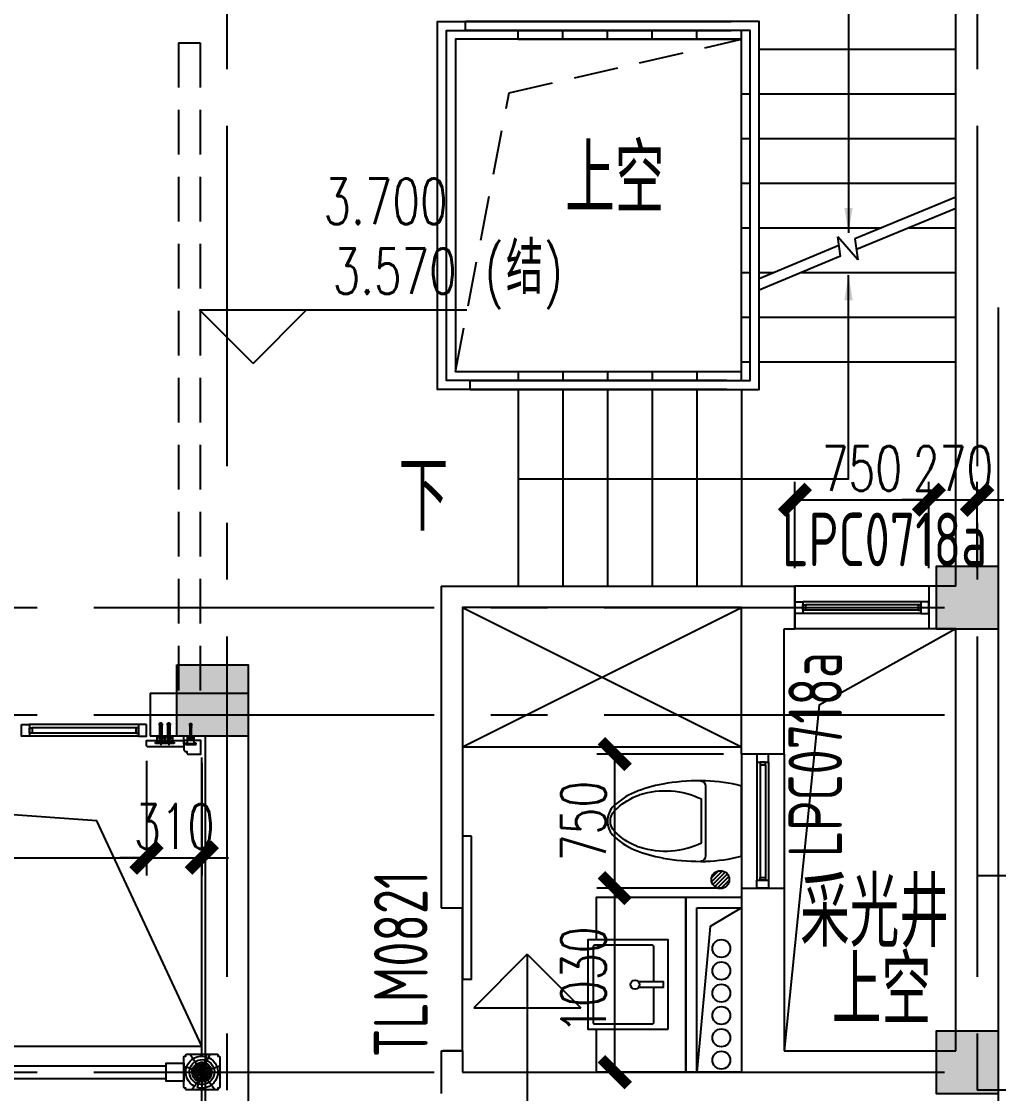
# Model space of a CAD drawing. Extents: x 296441 to 853063, y 459050 to 1117990.
# Drawn here: x 614748 to 620218, y 651349 to 657349 of the extents above; entities that cross this region are included whole.
import ezdxf
from ezdxf.enums import TextEntityAlignment as Align

# ---------------------------------------------------------------- set-up
doc = ezdxf.new("R2010")
doc.units = 0
doc.header["$LTSCALE"] = 1000
for name, pattern in [('14-GRID$0$CENTER2', [28.575, 19.05, -3.175, 3.175, -3.175]), ('CENTER', [50.8, 31.75, -6.35, 6.35, -6.35]), ('DASH', [0.35, 0.25, -0.1]), ('DOTE', [2.42, 2, -0.2, 0.02, -0.2]), ('DZ-3-PLAN-FL01$0$DASHED2', [0.375, 0.25, -0.125]), ('E1-FL02$0$HIDDEN', [0.375, 0.25, -0.125])]:
    doc.linetypes.add(name, pattern=pattern)
for name, color, linetype in [('0-COL-H1', 170, 'Continuous'), ('14-GRID$0$G-GRID', 9, '14-GRID$0$CENTER2'), ('5PJ(配件)', 13, 'Continuous'), ('8XX(虚线)', 8, 'DASH'), ('A-FL01$0$G-FL01$0$A-OVLK', 140, 'Continuous'), ('A-FL01$0$G-FL01$0$A-SECT-WIND', 155, 'Continuous'), ('A-FL01$0$G-FL01$0$A-SECT-WOOD', 17, 'Continuous'), ('A-FL01$0$水条件', 2, 'Continuous'), ('A-SECT-FNSH', 6, 'Continuous'), ('D-TEXT-FL01-mi$0$A-WIND-IDEN', 33, 'Continuous'), ('DIM_ELEV', 3, 'Continuous'), ('DZ-3-PLAN-FL01$0$A-WALL', 1, 'Continuous'), ('DZ-TEXT-FL01$0$A-ROOM-IDEN', 4, 'Continuous'), ('E1-FL02$0$A-HOLE', 211, 'Continuous'), ('E1-FL02$0$A-STRS', 4, 'Continuous'), ('E4-FL02$0$A-WALL-FNSH', 6, 'Continuous'), ('G-BS01-6$0$G-FL01$0$A-DOOR', 4, 'Continuous'), ('G-FL01$0$A-DOOR', 4, 'Continuous'), ('G-FL01$0$A-FIXT', 162, 'Continuous'), ('G-FL01$0$A-HOLE', 211, 'Continuous'), ('G-FL02$0$A-ANNO-ARRW', 2, 'Continuous'), ('G-FL02$0$A-ANNO-SYMB', 6, 'Continuous'), ('G-FL02$0$A-HRAL', 5, 'Continuous'), ('G-FL02$0$A-STRS', 4, 'Continuous'), ('G1-FL02$0$A-DOOR', 4, 'Continuous'), ('G1-FL02$0$A-FLOR', 23, 'Continuous'), ('G1-FL02$0$A-HOLE', 211, 'Continuous'), ('G1-FL02$0$A-HRAL', 5, 'Continuous'), ('G1-FL02$0$A-OVLK', 140, 'Continuous'), ('G1-FL02$0$A-SECT-PATT', 251, 'Continuous'), ('G1-FL02$0$A-SECT-WIND', 155, 'Continuous'), ('G1-FL02$0$A-SECT-WOOD', 17, 'Continuous'), ('H1-FL02$0$A-SECT-WOOD', 17, 'Continuous'), ('PUB_TEXT', 7, 'Continuous'), ('WALL', 242, 'Continuous'), ('ZT0_默认图层-----PM、LM、DY、JD', 7, 'Continuous'), ('ZT1_Dim---标注---PM、LM、DY、JD', 252, 'Continuous'), ('ZT3_辅材--五金件-------------JD', 13, 'Continuous')]:
    doc.layers.add(name, color=color, linetype=linetype)
doc.layers.add('G1-FL02$0$A-ANNO-NPLT', color=215, linetype='Continuous', plot=False)
doc.styles.add('_TCH_DIM', font='SIMPLEX', dxfattribs={"bigfont": 'GBCBIG'})
doc.styles.get("Standard").update_dxf_attribs({"font": 'gbenor.shx', "bigfont": 'gbcbig.shx'})
doc.styles.add('ZT-DIMSTYLE', font='ROMANS.shx', dxfattribs={"width": 0.7, "bigfont": 'CHINESE.shx'})
doc.styles.add('ZT_文字标注', font='ROMANS.shx', dxfattribs={"width": 0.7, "bigfont": '@1chinese.shx'})
doc.dimstyles.new('ZT-DIM100', dxfattribs={"dimscale": 100, "dimtxt": 2.5, "dimasz": 1.5, "dimexe": 1, "dimexo": 1, "dimgap": 0.5, "dimtad": 1, "dimdec": 0, "dimdsep": 46, "dimtxsty": 'ZT-DIMSTYLE', "dimblk": 'ARCHTICK', "dimcen": 2.5, "dimclrd": 175, "dimclre": 175, "dimclrt": 7, "dimazin": 2, "dimtfac": 1, "dimtix": 1, "dimtmove": 2, "dimatfit": 3, "dimfxl": 0, "dimarcsym": 0})

# ---------------------------------------------------------------- blocks, each defined once
blk = doc.blocks.new('G1-FL02$0$220zhu-P1')
at = {"layer": 'G1-FL02$0$A-ANNO-NPLT'}
for p, q in [((10, 0), (-10, 0)), ((0, 10), (0, -10))]:
    blk.add_line(p, q, dxfattribs=at)
blk.add_circle((0, 0), 10, dxfattribs=at)
at = {"layer": 'G1-FL02$0$A-SECT-PATT'}
for p, q in [((-5.9, 13.8), (-46.7, 100)), ((-9.8, 23), (-28.1, 100)), ((7.8, 12.8), (66.9, 100)), ((-42.8, 13.8), (-100, 35.3)), ((10, 0), (-10, 0)), ((0, 10), (0, -10)), ((24.1, 6.7), (100, 30.6)), ((0, 0), (-75.3, -100)), ((0, 0), (0.3, -100)), ((13, -43.1), (26.1, -86.1)), ((13, -43.1), (57, -100))]:
    blk.add_line(p, q, dxfattribs=at)
for radius in [25, 15, 10]:
    blk.add_circle((0, 0), radius, dxfattribs=at)
for radius, start, end in [(90, 113.01861, 286.83972), (70, 113.01861, 286.83972), (90, 295.16658, 104.94974), (70, 292.81299, 105.83054), (55, 113.01861, 286.83972), (45, 113.01861, 108.03713), (35, 113.01861, 109.80888), (55, 289.8993, 106.91284)]:
    blk.add_arc((0, 0), radius, start, end, dxfattribs=at)
at = {"layer": 'G1-FL02$0$A-SECT-WOOD'}
blk.add_lwpolyline([(0, 100), (-85, 100, 0.414165), (-90, 95), (-90, 90), (-95, 90, 0.414214), (-100, 85), (-100, 0), (-100, -85, 0.414214), (-95, -90), (-90, -90), (-90, -95, 0.414165), (-85, -100), (0, -100), (85, -100, 0.414165), (90, -95), (90, -90), (95, -90, 0.414214), (100, -85), (100, 0), (100, 85, 0.414214), (95, 90), (90, 90), (90, 95, 0.414165), (85, 100)], format="xyb", close=True, dxfattribs=at)
blk = doc.blocks.new('cgc')
at = {"layer": 'A-FL01$0$G-FL01$0$A-OVLK', "extrusion": (2.78234e-21, 2.27195e-05, 1)}
for p, q in [((221442.7, 260767.6), (220692.7, 260767.6)), ((221442.7, 260527.6), (220692.7, 260527.6))]:
    blk.add_line(p, q, dxfattribs=at)
at = {"layer": 'A-FL01$0$G-FL01$0$A-SECT-WIND', "extrusion": (2.78234e-21, 2.27195e-05, 1)}
for p, q in [((221397.7, 260680.1), (220737.7, 260680.1)), ((221382.7, 260662.6), (220752.7, 260662.6)), ((221397.7, 260615.1), (220737.7, 260615.1)), ((221382.7, 260632.6), (220752.7, 260632.6))]:
    blk.add_line(p, q, dxfattribs=at)
at = {"layer": 'A-FL01$0$G-FL01$0$A-SECT-WOOD', "extrusion": (2.78234e-21, 2.27195e-05, 1), "elevation": 3.9}
for points in [[(220692.7, 260680.1), (220737.7, 260680.1), (220737.7, 260615.1), (220692.7, 260615.1)], [(220752.7, 260662.6), (220752.7, 260632.6), (220737.7, 260632.6), (220737.7, 260662.6)], [(221382.7, 260662.6), (221382.7, 260632.6), (221397.7, 260632.6), (221397.7, 260662.6)], [(221442.7, 260680.1), (221397.7, 260680.1), (221397.7, 260615.1), (221442.7, 260615.1)]]:
    blk.add_lwpolyline(points, close=True, dxfattribs=at)
blk = doc.blocks.new('G-FL01$0$马桶')
for p, q in [((-195.1, 0), (0, 0)), ((0, 22.4), (-123.6, 22.4)), ((123.6, 22.4), (0, 22.4)), ((0, 0), (195.1, 0))]:
    blk.add_line(p, q)
for points in [[(-206.6, 240.3, -0.056336), (-160.7, 397.4, -0.098945), (-76.9, 521.4, -0.179849), (0, 550, -0.179849), (76.9, 521.4, -0.098945), (160.7, 397.4, -0.056336), (206.6, 240.3)], [(-225.4, 0, -0.008053), (-225.6, 27.1, -0.043026), (-207.2, 240.3)], [(207.2, 240.3, -0.043026), (225.6, 27.1, -0.008053), (225.4, 0)], [(224.8, 0, -0.06015), (195.9, -200), (-195.9, -200, -0.06015), (-224.8, 0)]]:
    blk.add_lwpolyline(points, format="xyb")
for centre, radius, start, end in [((197.5, 249.7), 364.4, 134.6448, 157.24773), ((0.6, 449.1), 84.2, 90.40863, 134.6448), ((-0.6, 449.1), 84.2, 45.3552, 89.59137), ((-197.5, 249.7), 364.4, 22.75227, 45.3552), ((297.6, 225.4), 467.5, 162.40937, 205.73006), ((517.1, 115.7), 711, 157.24773, 159.32666), ((-297.6, 225.4), 467.5, 334.26994, 17.59063), ((-517.1, 115.7), 711, 20.67334, 22.75227), ((-195.1, 30), 30, 185.46919, 270), ((195.1, 30), 30, 270, 354.53081)]:
    blk.add_arc(centre, radius, start, end)
blk = doc.blocks.new('G-FL01$0$洗脸盆')
blk.add_lwpolyline([(0, -250), (0, 250), (-450, 250), (-450, -250)], close=True)
blk.add_lwpolyline([(-80, 15.3), (-80, 210, 0.414214), (-90, 220), (-410, 220, 0.414214), (-420, 210), (-420, -210, 0.414214), (-410, -220), (-90, -220, 0.414214), (-80, -210), (-80, -15.3)], format="xyb")
blk.add_lwpolyline([(-165.3, -15.3), (-25, -15.3), (-25, 15.3), (-165.3, 15.3)])
blk.add_circle((-185, 0), 25)
blk = doc.blocks.new('tp')
at = {"layer": 'G-FL01$0$A-FIXT'}
blk.add_lwpolyline([(-251838.8, -97866.9), (-251838.8, -97626.9), (-251338.8, -97626.9), (-251338.8, -98606.9), (-251838.8, -98606.9), (-251838.8, -98366.9)], dxfattribs=at)
at = {"layer": 'G-FL01$0$A-FIXT', "extrusion": (8.34702e-21, 4.5439e-05, 1)}
blk.add_blockref('G-FL01$0$洗脸盆', (-251438.8, -98116.9), dxfattribs=at)
blk = doc.blocks.new('sg2')
at = {"layer": 'A-FL01$0$水条件'}
for points in [[(-251217.3, -97626.9), (-250907.3, -97626.9), (-250907.3, -98606.9), (-251217.3, -98606.9)], [(-251157.3, -97686.9), (-250907.3, -97686.9), (-250907.3, -98606.9), (-251157.3, -98606.9)]]:
    blk.add_lwpolyline(points, close=True, dxfattribs=at)
blk.add_lwpolyline([(-250907.3, -97686.9), (-251080.9, -97792.1), (-251157.3, -98606.9)], dxfattribs=at)
for centre in [(-251018.9, -97915), (-251018.9, -98040), (-251018.9, -98165), (-251018.9, -98290), (-251018.9, -98415), (-251018.9, -98540)]:
    blk.add_circle(centre, 50, dxfattribs=at)
blk = doc.blocks.new('ly')
at = {"layer": 'G-FL01$0$A-FIXT'}
for p, q in [((-252467.3, -96786.9), (-250907.3, -96006.9)), ((-252467.3, -96006.9), (-250907.3, -96786.9))]:
    blk.add_line(p, q, dxfattribs=at)
blk.add_lwpolyline([(-252467.3, -96786.9), (-250907.3, -96786.9), (-250907.3, -96006.9), (-252467.3, -96006.9)], close=True, dxfattribs=at)
blk = doc.blocks.new('DL')
at = {"layer": 'G-BS01-6$0$G-FL01$0$A-DOOR'}
h = blk.add_hatch(dxfattribs=at)
h.set_pattern_fill('ANSI31', color=256, scale=10)
h.set_pattern_definition([(45, (0, 0), (-11.22532015, 11.22532015), [])])
h.paths.add_polyline_path([(263089.8, 6700.3, 1), (263189.8, 6700.3, 1)])
blk.add_circle((263139.8, 6700.3), 50, dxfattribs=at)
blk = doc.blocks.new('ZT_钢膨胀螺栓_M10X95')
at = {"layer": 'ZT3_辅材--五金件-------------JD', "color": 1, "linetype": 'DOTE', "ltscale": 5}
blk.add_line((-27, 0), (82, 0), dxfattribs=at)
at = {"layer": 'ZT3_辅材--五金件-------------JD'}
for p, q in [((-17.5, 5), (-19, 3.5)), ((-19, -3.5), (-19, 3.5)), ((-13, 4.2), (-18.2, 4.2)), ((-13, 5), (-17.5, 5)), ((-17.5, 5), (-17.5, -5)), ((-16, 5), (-16, -5)), ((-14.5, 5), (-14.5, -5)), ((-13, -6.9), (-13, 6.9)), ((-4.6, 9.2), (-12.5, 9.2)), ((-4.6, 4.6), (-12.5, 4.6)), ((-4.6, -9.2), (-4.6, 9.2)), ((-2, 0.7), (-4.6, -0.2)), ((-2, 0), (-4.6, -0.9)), ((0, 5), (55, 5)), ((55, 5), (55, -5)), ((57.1, 4.1), (55, 4.1)), ((57.1, 1), (55, 1)), ((57.1, 5), (72.4, 7)), ((57.1, -5), (57.1, 5)), ((72.4, 0.4), (60.5, 0.4)), ((72.4, 7), (72.4, 0.4)), ((72.4, 6.5), (74.9, 6.9)), ((76, 5.9), (76, -5.9)), ((-17.5, -5), (-19, -3.5)), ((-13, -4.2), (-18.2, -4.2)), ((-13, -5), (-17.5, -5)), ((-4.6, -4.6), (-12.5, -4.6)), ((-4.6, -9.2), (-12.5, -9.2)), ((55, -5), (0, -5)), ((57.1, -1), (55, -1)), ((57.1, -4.1), (55, -4.1)), ((72.4, -7), (57.1, -5)), ((60.5, -0.4), (72.4, -0.4)), ((72.4, -0.4), (72.4, -7)), ((74.9, -6.9), (72.4, -6.5))]:
    blk.add_line(p, q, dxfattribs=at)
for centre, radius, start, end in [((-7.4, 6.9), 5.58, 155.5673, 204.4327), ((8.6, 0), 21.6, 167.64322, 192.35678), ((59.6, 0), 1.04, 23.57818, 336.42183), ((75, 5.9), 1, 0, 97.41201), ((-7.4, -6.9), 5.58, 155.5673, 204.4327), ((75, -5.9), 1, 262.58799, 0)]:
    blk.add_arc(centre, radius, start, end, dxfattribs=at)
at = {"layer": 'Defpoints', "color": 250, "style": 'ZT_文字标注', "width": 0.7}
for s, p in [('M10', (-9, 7.2)), ('95', (-9, -6.2))]:
    blk.add_text(s, height=1.5, rotation=90, dxfattribs=at).set_placement(p, align=Align.MIDDLE)
blk = doc.blocks.new('*U2473')
at = {"layer": 'ZT3_辅材--五金件-------------JD', "rotation": 270}
blk.add_blockref('ZT_钢膨胀螺栓_M10X95', (0, 0), dxfattribs=at)
blk = doc.blocks.new('L形挂件')
at = {"layer": '8XX(虚线)', "ltscale": 25}
h = blk.add_hatch(dxfattribs=at)
h.set_pattern_fill('AR-SAND', color=256, scale=0.05, style=0)
h.set_pattern_definition([(52.5, (-25.0006, -59.7017), (2.44707, -0.08), [0, -1.9304, 0, -2.159, 0, -2.06375]), (82.5, (-25.0006, -59.7017), (3.58413, 2.24762), [0, -1.0414, 0, -1.7399, 0, -0.66675]), (122.5, (-25.0006, -61.2638), (0.00719, 3.95496), [0, -0.635, 0, -2.286, 0, -2.9845]), (132.5, (-25.0006, -61.2638), (1.11465, 3.81778), [0, -0.3175, 0, -1.4986, 0, -1.7145])])
edge = h.paths.add_edge_path()
edge.add_line((-34, -29.7), (-41, -29.7))
edge.add_line((-41, -29.7), (-41, -59.7))
edge.add_line((-41, -59.7), (-39.5, -59.7))
edge.add_line((-39.5, -59.7), (-39.5, -40.9))
edge.add_arc((-38.3, -40.9), 1.2, 90, 180, ccw=False)
edge.add_line((-38.3, -39.7), (-34, -39.7))
edge.add_line((-34, -39.7), (-34, -29.7))
edge = h.paths.add_edge_path()
edge.add_line((-41, -89.7), (-34, -89.7))
edge.add_line((-34, -89.7), (-34, -79.7))
edge.add_line((-34, -79.7), (-38.3, -79.7))
edge.add_arc((-38.3, -78.5), 1.2, -180, -90, ccw=False)
edge.add_line((-39.5, -78.5), (-39.5, -59.7))
edge.add_line((-39.5, -59.7), (-41, -59.7))
edge.add_line((-41, -59.7), (-41, -89.7))
h = blk.add_hatch(dxfattribs=at)
h.set_pattern_fill('AR-SAND', color=256, scale=0.05, angle=180, style=0)
h.set_pattern_definition([(52.5, (-25.0006, -104.7017), (2.44707, -0.08), [0, -1.9304, 0, -2.159, 0, -2.06375]), (82.5, (-25.0006, -104.7017), (3.58413, 2.24762), [0, -1.0414, 0, -1.7399, 0, -0.66675]), (122.5, (-25.0006, -106.2638), (0.00719, 3.95496), [0, -0.635, 0, -2.286, 0, -2.9845]), (132.5, (-25.0006, -106.2638), (1.11465, 3.81778), [0, -0.3175, 0, -1.4986, 0, -1.7145])])
edge = h.paths.add_edge_path()
edge.add_line((-41, -134.7), (-34, -134.7))
edge.add_line((-34, -134.7), (-34, -124.7))
edge.add_line((-34, -124.7), (-38.3, -124.7))
edge.add_arc((-38.3, -123.5), 1.2, -180, -90, ccw=False)
edge.add_line((-39.5, -123.5), (-39.5, -104.7))
edge.add_line((-39.5, -104.7), (-41, -104.7))
edge.add_line((-41, -104.7), (-41, -134.7))
edge = h.paths.add_edge_path()
edge.add_line((-34, -74.7), (-41, -74.7))
edge.add_line((-41, -74.7), (-41, -104.7))
edge.add_line((-41, -104.7), (-39.5, -104.7))
edge.add_line((-39.5, -104.7), (-39.5, -85.9))
edge.add_arc((-38.3, -85.9), 1.2, 90, 180, ccw=False)
edge.add_line((-38.3, -84.7), (-34, -84.7))
edge.add_line((-34, -84.7), (-34, -74.7))
at = {"color": 1, "linetype": 'CENTER', "ltscale": 10}
for p, q in [((40, -59.7), (-50, -59.7)), ((40, -59.7), (-50, -59.7)), ((40, -104.7), (-50, -104.7)), ((40, -104.7), (-50, -104.7))]:
    blk.add_line(p, q, dxfattribs=at)
at = {"color": 8}
for p, q in [((-41, -29.7), (-34, -29.7)), ((-41, -74.7), (-34, -74.7))]:
    blk.add_line(p, q, dxfattribs=at)
at = {"layer": '5PJ(配件)'}
for p, q in [((-4, -79.7), (-4, -39.7)), ((-39.5, -110.9), (-39.5, -85.9)), ((-39.5, -123.5), (-39.5, -110.9)), ((-38.3, -84.7), (-25, -84.7)), ((-35.5, -124.7), (-35.5, -84.7)), ((-25, -124.7), (-38.3, -124.7))]:
    blk.add_line(p, q, dxfattribs=at)
for points in [[(-25, -39.7), (0, -39.7)], [(0, -40.1), (0, -79.7), (-25, -79.7)], [(-25, -84.7), (0, -84.7), (0, -124.7)], [(0, -124.7), (-25, -124.7)]]:
    blk.add_lwpolyline(points, dxfattribs=at)
for centre, start, end in [((-38.3, -85.9), 90, 180), ((-38.3, -123.5), 180, 270)]:
    blk.add_arc(centre, 1.2, start, end, dxfattribs=at)
at = {"layer": '8XX(虚线)', "ltscale": 25}
for p, q in [((-41, -89.7), (-41, -29.7)), ((-34, -29.7), (-34, -39.7)), ((-41, -134.7), (-41, -74.7)), ((-34, -89.7), (-41, -89.7)), ((-34, -74.7), (-34, -84.7)), ((-34, -79.7), (-34, -89.7)), ((-34, -134.7), (-41, -134.7)), ((-34, -124.7), (-34, -134.7))]:
    blk.add_line(p, q, dxfattribs=at)
at = {"layer": '8XX(虚线)', "linetype": 'Continuous', "ltscale": 25}
for p, q in [((-39.5, -65.9), (-39.5, -40.9)), ((-38.3, -39.7), (-25, -39.7)), ((-35.5, -79.7), (-35.5, -39.7)), ((-39.5, -78.5), (-39.5, -65.9)), ((-25, -79.7), (-38.3, -79.7))]:
    blk.add_line(p, q, dxfattribs=at)
at = {"layer": '8XX(虚线)', "linetype": 'DASH', "ltscale": 25}
blk.add_line((-4, -124.7), (-4, -84.7), dxfattribs=at)
for centre, start, end in [((-38.3, -40.9), 90, 180), ((-38.3, -78.5), 180, 270)]:
    blk.add_arc(centre, 1.2, start, end, dxfattribs=at)
at = {"layer": 'ZT3_辅材--五金件-------------JD', "rotation": 90}
for p in [(-4, -59.7), (-4, -104.7)]:
    blk.add_blockref('*U2473', p, dxfattribs=at)
blk = doc.blocks.new('20180521.08271243')
at = {"layer": '8XX(虚线)', "ltscale": 25}
h = blk.add_hatch(dxfattribs=at)
h.set_pattern_fill('AR-SAND', color=256, scale=0.05, angle=360, style=0)
h.set_pattern_definition([(232.5, (-292719.11, -161804.6666), (-2.447066187, 0.080001565), [0, -1.9304, 0, -2.159, 0, -2.06375]), (262.5, (-292719.11, -161804.6666), (-3.584125503, -2.247616416), [0, -1.0414, 0, -1.7399, 0, -0.66675]), (302.5, (-292719.11, -161803.1045), (-0.007185923, -3.954961851), [0, -0.635, 0, -2.286, 0, -2.9845]), (312.5, (-292719.11, -161803.1045), (-1.114646616, -3.817782262), [0, -0.3175, 0, -1.4986, 0, -1.7145])])
edge = h.paths.add_edge_path()
edge.add_line((30, 36), (30, 29))
edge.add_line((30, 29), (20, 29))
edge.add_line((20, 29), (20, 33.3))
edge.add_arc((18.8, 33.3), 1.2, 360, 450)
edge.add_line((18.8, 34.5), (0, 34.5))
edge.add_line((0, 34.5), (0, 36))
edge.add_line((0, 36), (30, 36))
edge = h.paths.add_edge_path()
edge.add_line((-30, 29), (-30, 36))
edge.add_line((-30, 36), (0, 36))
edge.add_line((0, 36), (0, 34.5))
edge.add_line((0, 34.5), (-18.8, 34.5))
edge.add_arc((-18.8, 33.3), 1.2, 90, 180)
edge.add_line((-20, 33.3), (-20, 29))
edge.add_line((-20, 29), (-30, 29))
at = {"color": 8}
blk.add_line((-30, 36, 0), (-30, 29, 0), dxfattribs=at)
at = {"color": 1, "linetype": 'CENTER', "ltscale": 10}
blk.add_line((0, -50), (0, 9.5), dxfattribs=at)
blk.add_line((0, -50), (0, 9.5), dxfattribs=at)
at = {"layer": '5PJ(配件)'}
for p, q in [((-20, 33.3, 0), (-20, 30, 0)), ((20, 30.5, 0), (-20, 30.5, 0)), ((6.2, 34.5, 0), (-18.8, 34.5, 0)), ((18.8, 34.5, 0), (6.2, 34.5, 0)), ((20, 30, 0), (20, 33.3, 0)), ((20, -2), (-20, -2)), ((20, -6), (-20, -6))]:
    blk.add_line(p, q, dxfattribs=at)
for points in [[(-20, 30), (-20, -10), (20, -10)], [(20, -10), (20, 30)]]:
    blk.add_lwpolyline(points, dxfattribs=at)
for centre, start, end in [((-18.8, 33.3, 0), 90, 180), ((18.8, 33.3, 0), 0, 90)]:
    blk.add_arc(centre, 1.2, start, end, dxfattribs=at)
at = {"layer": '8XX(虚线)', "ltscale": 25}
for p, q in [((30, 36, 0), (-30, 36, 0)), ((-30, 29, 0), (-20, 29, 0)), ((-25, 29, 0), (-20, 29, 0)), ((20, 29, 0), (30, 29, 0)), ((30, 29, 0), (30, 36, 0))]:
    blk.add_line(p, q, dxfattribs=at)
at = {"layer": 'ZT3_辅材--五金件-------------JD'}
for p, q in [((-9.2, 2.6), (-9.2, 7.5)), ((9.2, 2.6), (-9.2, 2.6)), ((6.9, 8), (-6.9, 8)), ((-5, 8), (-5, 9.5)), ((-5, 9.5), (5, 9.5)), ((-4.6, 2.6), (-4.6, 7.5)), ((-4.3, 8), (-4.3, 9.5)), ((-0.7, 0), (0.2, 2.6)), ((0, 0), (0.9, 2.6)), ((4.2, 8), (4.2, 9.5)), ((4.6, 2.6), (4.6, 7.5)), ((5, 8), (5, 9.5)), ((9.2, 2.6), (9.2, 7.5)), ((-5, -59.1), (-7, -74.4)), ((-5, -2), (-5, -57)), ((-5, -57), (5, -57)), ((5, -59.1), (-5, -59.1)), ((-4.1, -59.1), (-4.1, -57)), ((-1, -59.1), (-1, -57)), ((1, -59.1), (1, -57)), ((4.1, -59.1), (4.1, -57)), ((5, -57), (5, -2)), ((7, -74.4), (5, -59.1)), ((-7, -74.4), (-0.4, -74.4)), ((-6.5, -74.4), (-6.9, -76.9)), ((-5.9, -78), (5.9, -78)), ((-0.4, -74.4), (-0.4, -62.5)), ((0.4, -62.5), (0.4, -74.4)), ((0.4, -74.4), (7, -74.4)), ((6.9, -76.9), (6.5, -74.4))]:
    blk.add_line(p, q, dxfattribs=at)
at = {"layer": 'ZT3_辅材--五金件-------------JD', "color": 1, "linetype": 'DOTE', "ltscale": 5}
blk.add_line((0, 9.5), (0, -84), dxfattribs=at)
at = {"layer": 'ZT3_辅材--五金件-------------JD'}
for centre, radius, start, end in [((-6.9, 2.4), 5.58, 65.5673, 114.4327), ((0, -13.6), 21.6, 77.64322, 102.35678), ((6.9, 2.4), 5.58, 65.5673, 114.4327), ((-5.9, -77), 1, 172.58799, 270), ((0, -61.6), 1.04, 293.57817, 246.42182), ((5.9, -77), 1, 270, 7.41201)]:
    blk.add_arc(centre, radius, start, end, dxfattribs=at)
at = {"layer": 'Defpoints', "color": 250, "style": 'ZT_文字标注', "text_generation_flag": 4, "width": 0.7}
for s, p in [('M10', (-7.2, 7)), ('95', (6.2, 7))]:
    blk.add_text(s, height=1.5, rotation=180, dxfattribs=at).set_placement(p, align=Align.MIDDLE)
blk = doc.blocks.new('20191017204956')
at = {"layer": 'A-SECT-FNSH', "ltscale": 0.02, "elevation": 0}
blk.add_lwpolyline([(-210, -25), (-210, -77, -0.414214), (-218, -85), (-225, -85), (-225, -92, -0.414214), (-233, -100), (-305, -100), (-305, -25), (-210, -25)], format="xyb", dxfattribs=at)
blk.add_lwpolyline([(-210, -25), (-210, -60), (-10, -60, 0.414214), (0, -50), (0, -25)], format="xyb", close=True, dxfattribs=at)
at = {"layer": 'H1-FL02$0$A-SECT-WOOD'}
blk.add_line((-210, -45, 0), (-210, 0, 0), dxfattribs=at)
at = {"layer": 'ZT0_默认图层-----PM、LM、DY、JD', "ltscale": 10, "xscale": -1, "rotation": 180}
blk.add_blockref('20180521.08271243', (-247.7, -10, 0), dxfattribs=at)
at = {"layer": 'ZT1_Dim---标注---PM、LM、DY、JD', "ltscale": 10, "xscale": -1, "rotation": 270}
blk.add_blockref('L形挂件', (-20.3, 0, 0), dxfattribs=at)
blk = doc.blocks.new('G1二层')
at = {"layer": 'DZ-3-PLAN-FL01$0$A-WALL', "color": 33, "linetype": 'DZ-3-PLAN-FL01$0$DASHED2', "extrusion": (8.34702e-21, 4.5439e-05, 1)}
for p, q in [((752438.3, 333995.2), (752438.3, 330355.4)), ((752558.3, 333995.2), (752558.3, 330355.4))]:
    blk.add_line(p, q, dxfattribs=at)
at = {"layer": 'DZ-3-PLAN-FL01$0$A-WALL', "color": 33, "linetype": 'DZ-3-PLAN-FL01$0$DASHED2'}
blk.add_line((752438.3, 333995.2), (752558.3, 333995.2), dxfattribs=at)
at = {"layer": 'E1-FL02$0$A-HOLE', "linetype": 'E1-FL02$0$HIDDEN'}
blk.add_lwpolyline([(755588.3, 334015.4), (753988.3, 334015.4), (753988.3, 332155.4), (755588.3, 332155.4)], close=True, dxfattribs=at)
blk.add_lwpolyline([(753988.3, 332155.4), (754288.3, 333715.4), (755588.3, 334015.4)], dxfattribs=at)
at = {"layer": 'E1-FL02$0$A-STRS', "ltscale": 0.1}
blk.add_lwpolyline([(755488.3, 334015.4), (753988.3, 334015.4), (753988.3, 332155.4), (754988.3, 332155.4)], dxfattribs=at)
at = {"layer": 'E4-FL02$0$A-WALL-FNSH', "extrusion": (8.34702e-21, 4.5439e-05, 1)}
for p, q in [((752568.3, 328335.4), (752568.3, 329995.4)), ((752568.3, 327710.4), (752568.3, 328135.4))]:
    blk.add_line(p, q, dxfattribs=at)
at = {"layer": 'G-FL01$0$A-DOOR'}
blk.add_lwpolyline([(754078.3, 329555.4), (754028.3, 329555.4), (754028.3, 328755.4), (754078.3, 328755.4)], close=True, dxfattribs=at)
at = {"layer": 'G-FL01$0$A-HOLE'}
blk.add_lwpolyline([(756788.3, 330715.4), (756023.1, 330288.3), (755828.3, 328355.4)], dxfattribs=at)
at = {"layer": 'G-FL02$0$A-ANNO-ARRW', "extrusion": (2.78234e-21, 2.27195e-05, 1), "elevation": 7.9}
for points in [[(754338.3, 334555.4), (756188.3, 334555.4), (756188.3, 332931.5)], [(754338.3, 331555.4), (756188.3, 331555.4), (756188.3, 332695.2)]]:
    blk.add_lwpolyline(points, dxfattribs=at)
at = {"layer": 'G-FL02$0$A-ANNO-ARRW', "extrusion": (2.78234e-21, 2.27195e-05, 1)}
for points in [[(756164.9, 333071.3, 7.9), (756188.2, 332931.3, 7.9), (756211.6, 333071.3, 7.9)], [(756164.9, 332555.2, 7.9), (756188.3, 332695.2, 7.9), (756211.6, 332555.2, 7.9)]]:
    blk.add_solid(points, dxfattribs=at)
at = {"layer": 'G-FL02$0$A-ANNO-SYMB', "extrusion": (2.78234e-21, 2.27195e-05, 1)}
for p, q in [((756788.3, 333132.6), (756224, 332898.1)), ((756788.3, 333068.2), (756232.8, 332838.5)), ((756241.2, 332781.4), (756128.3, 332909.8)), ((756143.4, 332801.4), (756128.3, 332909.8)), ((756224, 332898.1), (756241.2, 332781.4)), ((756134.6, 332861), (755688.3, 332675.6)), ((756143.4, 332801.4), (755688.3, 332610.8))]:
    blk.add_line(p, q, dxfattribs=at)
at = {"layer": 'G-FL02$0$A-HRAL', "extrusion": (2.78234e-21, 2.27195e-05, 1)}
for p, q in [((754044.7, 334065.4), (754044.7, 334115.4)), ((754070.3, 332055.4), (754070.3, 332105.4))]:
    blk.add_line(p, q, dxfattribs=at)
at = {"layer": 'G-FL02$0$A-HRAL', "extrusion": (2.78234e-21, 2.27195e-05, 1), "elevation": 7.9}
for points in [[(755506.3, 332055.4), (753888.3, 332055.4), (753888.3, 334115.4), (755531.9, 334115.4)], [(754070.3, 332055.4), (755688.3, 332055.4), (755688.3, 334115.4), (754044.7, 334115.4)], [(755506.3, 332105.4), (753938.3, 332105.4), (753938.3, 334065.4), (755531.9, 334065.4)], [(754070.3, 332105.4), (755638.3, 332105.4), (755638.3, 334065.4), (754044.7, 334065.4)]]:
    blk.add_lwpolyline(points, dxfattribs=at)
at = {"layer": 'G-FL02$0$A-STRS', "ltscale": 0.1, "extrusion": (2.78234e-21, 2.27195e-05, 1)}
for p, q in [((754338.3, 334015.4), (754338.3, 334065.4)), ((754588.3, 334015.4), (754588.3, 334065.4)), ((754838.3, 334015.4), (754838.3, 334065.4)), ((755088.3, 334015.4), (755088.3, 334065.4)), ((755338.3, 334015.4), (755338.3, 334065.4)), ((755588.3, 332105.4), (755588.3, 334065.4)), ((755688.3, 333960.4), (756788.3, 333960.4)), ((755588.3, 333710.4), (755638.3, 333710.4)), ((755688.3, 333710.4), (756788.3, 333710.4)), ((755588.3, 333460.4), (755638.3, 333460.4)), ((755688.3, 333460.4), (756788.3, 333460.4)), ((755588.3, 333210.4), (755638.3, 333210.4)), ((755688.3, 333210.4), (756788.3, 333210.4)), ((755588.3, 332960.4), (755638.3, 332960.4)), ((755688.3, 332960.4), (756373.7, 332960.4)), ((756527.5, 332960.4), (756788.3, 332960.4)), ((755588.3, 332710.4), (755638.3, 332710.4)), ((755688.3, 332710.4), (755772, 332710.4)), ((755926, 332710.4), (756788.3, 332710.4)), ((755588.3, 332460.4), (755638.3, 332460.4)), ((755688.3, 332460.4), (756788.3, 332460.4)), ((755588.3, 332210.4), (755638.3, 332210.4)), ((755688.3, 332210.4), (756788.3, 332210.4)), ((754338.3, 332155.4), (754338.3, 332105.4)), ((754588.3, 332155.4), (754588.3, 332105.4)), ((754838.3, 332155.4), (754838.3, 332105.4)), ((755088.3, 332155.4), (755088.3, 332105.4)), ((755338.3, 332155.4), (755338.3, 332105.4)), ((754338.3, 332055.4), (754338.3, 330955.4)), ((754588.3, 332055.4), (754588.3, 330955.4)), ((754838.3, 332055.4), (754838.3, 330955.4)), ((755088.3, 332055.4), (755088.3, 330955.4)), ((755338.3, 332055.4), (755338.3, 330955.4)), ((755588.3, 332055.4), (755588.3, 330955.4))]:
    blk.add_line(p, q, dxfattribs=at)
at = {"layer": 'G-FL02$0$A-STRS', "ltscale": 0.1}
for p, q in [((754338.3, 334015.4), (755588.3, 334015.4)), ((754338.3, 332155.4), (755588.3, 332155.4))]:
    blk.add_line(p, q, dxfattribs=at)
at = {"layer": 'G1-FL02$0$A-DOOR', "extrusion": (8.34702e-21, 4.5439e-05, 1)}
for p, q in [((753918.3, 329155.4), (754018.3, 329155.4)), ((754018.3, 328355.4), (753918.3, 328355.4))]:
    blk.add_line(p, q, dxfattribs=at)
at = {"layer": 'G1-FL02$0$A-FLOR', "extrusion": (8.34702e-21, 4.5439e-05, 1)}
blk.add_line((754028.3, 328355.4), (754028.3, 329155.4), dxfattribs=at)
at = {"layer": 'G1-FL02$0$A-HOLE', "extrusion": (8.34702e-21, 4.5439e-05, 1), "elevation": 15.4}
blk.add_lwpolyline([(752568.3, 328380.4), (751981.1, 329641.1), (745653.3, 330095.4)], dxfattribs=at)
at = {"layer": 'G1-FL02$0$A-HRAL', "extrusion": (8.34702e-21, 4.5439e-05, 1)}
for p, q in [((751088.3, 328270.4), (752368.3, 328270.4)), ((751088.3, 328200.4), (752368.3, 328200.4))]:
    blk.add_line(p, q, dxfattribs=at)
at = {"layer": 'G1-FL02$0$A-HRAL', "extrusion": (8.34702e-21, 4.5439e-05, 1), "elevation": 15.5}
blk.add_lwpolyline([(752468.3, 328185.4), (752368.3, 328185.4), (752368.3, 328285.4), (752468.3, 328285.4)], close=True, dxfattribs=at)
at = {"layer": 'G1-FL02$0$A-OVLK', "extrusion": (8.34702e-21, 4.5439e-05, 1), "elevation": 15.4}
blk.add_lwpolyline([(745653.3, 328380.4), (752568.3, 328380.4)], dxfattribs=at)
at = {"layer": 'G1-FL02$0$A-SECT-WIND', "extrusion": (8.34702e-21, 4.5439e-05, 1)}
for p, q in [((752213.3, 330180.4), (751603.3, 330180.4)), ((752198.3, 330162.9), (751618.3, 330162.9)), ((752198.3, 330132.9), (751618.3, 330132.9)), ((752213.3, 330115.4), (751603.3, 330115.4))]:
    blk.add_line(p, q, dxfattribs=at)
at = {"layer": 'G1-FL02$0$A-SECT-WOOD', "extrusion": (8.34702e-21, 4.5439e-05, 1), "elevation": 15.4}
for points in [[(751558.3, 330180.4), (751603.3, 330180.4), (751603.3, 330115.4), (751558.3, 330115.4)], [(752258.3, 330180.4), (752213.3, 330180.4), (752213.3, 330115.4), (752258.3, 330115.4)], [(751618.3, 330162.9), (751618.3, 330132.9), (751603.3, 330132.9), (751603.3, 330162.9)], [(752198.3, 330162.9), (752198.3, 330132.9), (752213.3, 330132.9), (752213.3, 330162.9)]]:
    blk.add_lwpolyline(points, close=True, dxfattribs=at)
at = {"layer": 'WALL', "extrusion": (8.34702e-21, 4.5439e-05, 1)}
for p, q in [((756788.3, 330955.4), (756788.3, 335215.4)), ((753908.3, 330955.4), (755888.3, 330955.4)), ((753908.3, 330955.4), (753908.3, 329155.4)), ((755888.3, 330715.4), (755888.3, 330955.4)), ((755888.3, 330955.4), (755888.3, 330715.4)), ((756788.3, 330955.4), (756638.3, 330955.4)), ((754028.3, 330835.4), (754028.3, 329155.4)), ((755588.3, 330835.4), (754028.3, 330835.4)), ((755588.3, 330015.4), (755588.3, 330835.4)), ((755828.3, 330715.4), (755888.3, 330715.4)), ((755828.3, 330015.4), (755828.3, 330715.4)), ((756788.3, 330715.4), (756638.3, 330715.4)), ((756788.3, 328355.4), (756788.3, 330715.4)), ((752278.3, 330355.4), (752828.3, 330355.4)), ((752278.3, 330355.4), (752278.3, 330115.4)), ((752828.3, 330355.4), (752828.3, 327710.4)), ((752588.3, 330115.4), (752278.3, 330115.4)), ((752588.3, 327710.4), (752588.3, 330115.4)), ((755828.3, 330015.4), (755588.3, 330015.4)), ((755588.3, 329265.4), (755588.3, 328235.4)), ((755588.3, 329265.4), (755828.3, 329265.4)), ((755828.3, 329265.4), (755828.3, 328355.4)), ((753908.3, 329155.4), (754028.3, 329155.4)), ((753908.3, 328355.4), (753908.3, 328115.4)), ((753908.3, 328355.4), (754028.3, 328355.4)), ((754028.3, 328355.4), (754028.3, 328235.4)), ((755828.3, 328355.4), (756788.3, 328355.4)), ((754028.3, 328235.4), (755588.3, 328235.4))]:
    blk.add_line(p, q, dxfattribs=at)
at = {"layer": 'WALL'}
for p, q in [((757028.3, 322915.4), (757028.3, 332515.4)), ((756638.3, 330955.4), (756638.3, 330715.4))]:
    blk.add_line(p, q, dxfattribs=at)
for name, p in [('cgc', (535195.6, 70187.8)), ('ly', (1006495.6, 426842.3)), ('DL', (492331.3, 322612.2)), ('tp', (1006617.1, 426842.3)), ('sg2', (1006495.6, 426842.3))]:
    blk.add_blockref(name, p)
at = {"ltscale": 1000, "xscale": -1}
blk.add_blockref('20191017204956', (752258.3, 330115.4, 0), dxfattribs=at)
at = {"rotation": 90}
blk.add_blockref('cgc', (1016355.9, 108572.7), dxfattribs=at)
at = {"extrusion": (-8.34702e-21, -4.5439e-05, -1), "zscale": -1}
blk.add_blockref('G1-FL02$0$220zhu-P1', (-752568.3, 328235.4), dxfattribs=at)
at = {"layer": 'G-FL01$0$A-FIXT', "extrusion": (-1.69407e-19, -4.5439e-05, -1), "zscale": -1, "rotation": 270.0000013151861}
blk.add_blockref('G-FL01$0$马桶', (-755388.3, 329640.4), dxfattribs=at)
blk = doc.blocks.new('_ArchTick')
at = {"color": 0, "linetype": 'ByBlock', "const_width": 0.4}
blk.add_lwpolyline([(-0.5, -0.5), (0.5, 0.5)], dxfattribs=at)
blk = doc.blocks.new('*D1333')
at = {"layer": 'Defpoints', "color": 0, "ltscale": 1000, "transparency": 16777216}
for p in [(615448.5, 653312, 0), (615758.5, 653299.5), (615758.5, 652669.6)]:
    blk.add_point(p, dxfattribs=at)
at = {"layer": 'ZT1_Dim---标注---PM、LM、DY、JD', "color": 175, "linetype": 'ByBlock', "lineweight": -2, "ltscale": 1000, "transparency": 16777216}
for p, q in [((615448.5, 653212), (615448.5, 652569.6)), ((615758.5, 653199.5), (615758.5, 652569.6)), ((615448.5, 652669.6), (615298.5, 652669.6)), ((615448.5, 652669.6), (615758.5, 652669.6)), ((615758.5, 652669.6), (615908.5, 652669.6))]:
    blk.add_line(p, q, dxfattribs=at)
at = {"layer": 'ZT1_Dim---标注---PM、LM、DY、JD', "color": 175, "lineweight": -2, "ltscale": 1000, "transparency": 16777216, "xscale": 150, "yscale": 150, "zscale": 150}
blk.add_blockref('_ArchTick', (615448.5, 652669.6), dxfattribs=at)
at = {"layer": 'ZT1_Dim---标注---PM、LM、DY、JD', "color": 175, "lineweight": -2, "ltscale": 1000, "transparency": 16777216, "xscale": 150, "yscale": 150, "zscale": 150, "rotation": 180}
blk.add_blockref('_ArchTick', (615758.5, 652669.6), dxfattribs=at)
at = {"layer": 'ZT1_Dim---标注---PM、LM、DY、JD', "color": 7, "ltscale": 1000, "transparency": 16777216, "insert": (615603.5, 652844.6), "char_height": 250, "attachment_point": 5, "style": 'ZT-DIMSTYLE'}
blk.add_mtext('310', dxfattribs=at)
blk = doc.blocks.new('*D1334')
at = {"layer": 'Defpoints', "color": 0, "ltscale": 1000, "transparency": 16777216}
for p in [(610948.5, 653299.5, 0), (615448.5, 653312, 0), (615448.5, 652669.6)]:
    blk.add_point(p, dxfattribs=at)
at = {"layer": 'ZT1_Dim---标注---PM、LM、DY、JD', "color": 175, "linetype": 'ByBlock', "lineweight": -2, "ltscale": 1000, "transparency": 16777216}
for p, q in [((610948.5, 653199.5), (610948.5, 652569.6)), ((615448.5, 653212), (615448.5, 652569.6)), ((610948.5, 652669.6), (615448.5, 652669.6))]:
    blk.add_line(p, q, dxfattribs=at)
at = {"layer": 'ZT1_Dim---标注---PM、LM、DY、JD', "color": 175, "lineweight": -2, "ltscale": 1000, "transparency": 16777216, "xscale": 150, "yscale": 150, "zscale": 150, "rotation": 180}
blk.add_blockref('_ArchTick', (610948.5, 652669.6), dxfattribs=at)
at = {"layer": 'ZT1_Dim---标注---PM、LM、DY、JD', "color": 175, "lineweight": -2, "ltscale": 1000, "transparency": 16777216, "xscale": 150, "yscale": 150, "zscale": 150}
blk.add_blockref('_ArchTick', (615448.5, 652669.6), dxfattribs=at)
at = {"layer": 'ZT1_Dim---标注---PM、LM、DY、JD', "color": 7, "ltscale": 1000, "transparency": 16777216, "insert": (613198.5, 652844.6), "char_height": 250, "attachment_point": 5, "style": 'ZT-DIMSTYLE'}
blk.add_mtext('4500', dxfattribs=at)
blk = doc.blocks.new('WERTG')
at = {"layer": 'DIM_ELEV'}
for p, q in [((806889.3, 333757.9), (806589.3, 334057.9)), ((806589.3, 334057.9), (808085.3, 334057.9)), ((806889.3, 333757.9), (807189.3, 334057.9)), ((808424.8, 330452.6), (808124.8, 330152.6)), ((808424.8, 330452.6), (808724.8, 330152.6)), ((808424.8, 330452.6), (808424.8, 328920.9)), ((808124.8, 330152.6), (808724.8, 330152.6))]:
    blk.add_line(p, q, dxfattribs=at)
at = {"layer": 'D-TEXT-FL01-mi$0$A-WIND-IDEN', "color": 2, "width": 0.8}
blk.add_text('LPC0718a', height=300, dxfattribs=at).set_placement((809851, 332623.7))
blk.add_text('LPC0718a', height=300, rotation=90, dxfattribs=at).set_placement((810186.7, 330996.3))
at = {"layer": 'D-TEXT-FL01-mi$0$A-WIND-IDEN', "width": 0.8}
blk.add_text('TLM0821', height=300, rotation=90, dxfattribs=at).set_placement((807866.5, 329875.5))
at = {"layer": 'DZ-TEXT-FL01$0$A-ROOM-IDEN'}
for s, height, p in [('上空', 385.82, (808636.7, 334599.5)), ('下', 385.8, (807704.6, 332822.1)), ('采光井', 385.82, (809952, 330493.3)), ('上空', 385.82, (810130.1, 330057.4))]:
    blk.add_text(s, height=height, dxfattribs=at).set_placement(p)
at = {"layer": 'PUB_TEXT', "style": '_TCH_DIM', "width": 0.705882}
for s, p in [('3.700', (807283.9, 334537.9)), ('(', (808185.3, 334147.9)), (')', (808516, 334147.9)), ('3.570', (807335.3, 334147.9))]:
    blk.add_text(s, height=255, dxfattribs=at).set_placement(p)
at = {"layer": 'PUB_TEXT', "style": '_TCH_DIM'}
blk.add_text('结', height=289.4, dxfattribs=at).set_placement((808305.3, 334147.9))
blk = doc.blocks.new('*D1818')
at = {"layer": 'Defpoints', "color": 0, "ltscale": 1000, "transparency": 16777216}
for p in [(618070.1, 653249.5), (618778.5, 653249.5, 0), (618778.5, 652499.5, 0)]:
    blk.add_point(p, dxfattribs=at)
at = {"layer": 'ZT1_Dim---标注---PM、LM、DY、JD', "color": 175, "linetype": 'ByBlock', "lineweight": -2, "ltscale": 1000, "transparency": 16777216}
for p, q in [((618678.5, 653249.5), (617970.1, 653249.5)), ((618070.1, 652499.5), (618070.1, 653249.5)), ((618678.5, 652499.5), (617970.1, 652499.5))]:
    blk.add_line(p, q, dxfattribs=at)
at = {"layer": 'ZT1_Dim---标注---PM、LM、DY、JD', "color": 175, "lineweight": -2, "ltscale": 1000, "transparency": 16777216, "xscale": 150, "yscale": 150, "zscale": 150}
for p, rotation in [((618070.1, 653249.5), 90), ((618070.1, 652499.5), 270)]:
    blk.add_blockref('_ArchTick', p, dxfattribs=dict(at, rotation=rotation))
at = {"layer": 'ZT1_Dim---标注---PM、LM、DY、JD', "color": 7, "ltscale": 1000, "transparency": 16777216, "insert": (617895.1, 652874.5), "char_height": 250, "attachment_point": 5, "rotation": 90, "style": 'ZT-DIMSTYLE'}
blk.add_mtext('750', dxfattribs=at)
blk = doc.blocks.new('*D1819')
at = {"layer": 'Defpoints', "color": 0, "ltscale": 1000, "transparency": 16777216}
for p in [(618070.1, 652499.5), (618778.5, 652499.5, 0), (618778.5, 651469.5)]:
    blk.add_point(p, dxfattribs=at)
at = {"layer": 'ZT1_Dim---标注---PM、LM、DY、JD', "color": 175, "linetype": 'ByBlock', "lineweight": -2, "ltscale": 1000, "transparency": 16777216}
for p, q in [((618678.5, 652499.5), (617970.1, 652499.5)), ((618070.1, 651469.5), (618070.1, 652499.5)), ((618678.5, 651469.5), (617970.1, 651469.5))]:
    blk.add_line(p, q, dxfattribs=at)
at = {"layer": 'ZT1_Dim---标注---PM、LM、DY、JD', "color": 175, "lineweight": -2, "ltscale": 1000, "transparency": 16777216, "xscale": 150, "yscale": 150, "zscale": 150}
for p, rotation in [((618070.1, 652499.5), 90), ((618070.1, 651469.5), 270)]:
    blk.add_blockref('_ArchTick', p, dxfattribs=dict(at, rotation=rotation))
at = {"layer": 'ZT1_Dim---标注---PM、LM、DY、JD', "color": 7, "ltscale": 1000, "transparency": 16777216, "insert": (617895.1, 651984.5), "char_height": 250, "attachment_point": 5, "rotation": 90, "style": 'ZT-DIMSTYLE'}
blk.add_mtext('1030', dxfattribs=at)
blk = doc.blocks.new('*D1820')
at = {"layer": 'Defpoints', "color": 0, "ltscale": 1000, "transparency": 16777216}
for p in [(620098.5, 654672.8), (619828.5, 654189.5, 0), (620098.5, 654189.5)]:
    blk.add_point(p, dxfattribs=at)
at = {"layer": 'ZT1_Dim---标注---PM、LM、DY、JD', "color": 175, "linetype": 'ByBlock', "lineweight": -2, "ltscale": 1000, "transparency": 16777216}
for p, q in [((619828.5, 654289.5), (619828.5, 654772.8)), ((620098.5, 654289.5), (620098.5, 654772.8)), ((619828.5, 654672.8), (619678.5, 654672.8)), ((619828.5, 654672.8), (620098.5, 654672.8)), ((620098.5, 654672.8), (620248.5, 654672.8))]:
    blk.add_line(p, q, dxfattribs=at)
at = {"layer": 'ZT1_Dim---标注---PM、LM、DY、JD', "color": 175, "lineweight": -2, "ltscale": 1000, "transparency": 16777216, "xscale": 150, "yscale": 150, "zscale": 150}
blk.add_blockref('_ArchTick', (619828.5, 654672.8), dxfattribs=at)
at = {"layer": 'ZT1_Dim---标注---PM、LM、DY、JD', "color": 175, "lineweight": -2, "ltscale": 1000, "transparency": 16777216, "xscale": 150, "yscale": 150, "zscale": 150, "rotation": 180}
blk.add_blockref('_ArchTick', (620098.5, 654672.8), dxfattribs=at)
at = {"layer": 'ZT1_Dim---标注---PM、LM、DY、JD', "color": 7, "ltscale": 1000, "transparency": 16777216, "insert": (619963.5, 654847.8), "char_height": 250, "attachment_point": 5, "style": 'ZT-DIMSTYLE'}
blk.add_mtext('270', dxfattribs=at)
blk = doc.blocks.new('*D1821')
at = {"layer": 'Defpoints', "color": 0, "ltscale": 1000, "transparency": 16777216}
for p in [(619828.5, 654672.8), (619078.5, 654189.5, 0), (619828.5, 654189.5, 0)]:
    blk.add_point(p, dxfattribs=at)
at = {"layer": 'ZT1_Dim---标注---PM、LM、DY、JD', "color": 175, "linetype": 'ByBlock', "lineweight": -2, "ltscale": 1000, "transparency": 16777216}
for p, q in [((619078.5, 654289.5), (619078.5, 654772.8)), ((619828.5, 654289.5), (619828.5, 654772.8)), ((619078.5, 654672.8), (619828.5, 654672.8))]:
    blk.add_line(p, q, dxfattribs=at)
at = {"layer": 'ZT1_Dim---标注---PM、LM、DY、JD', "color": 175, "lineweight": -2, "ltscale": 1000, "transparency": 16777216, "xscale": 150, "yscale": 150, "zscale": 150, "rotation": 180}
blk.add_blockref('_ArchTick', (619078.5, 654672.8), dxfattribs=at)
at = {"layer": 'ZT1_Dim---标注---PM、LM、DY、JD', "color": 175, "lineweight": -2, "ltscale": 1000, "transparency": 16777216, "xscale": 150, "yscale": 150, "zscale": 150}
blk.add_blockref('_ArchTick', (619828.5, 654672.8), dxfattribs=at)
at = {"layer": 'ZT1_Dim---标注---PM、LM、DY、JD', "color": 7, "ltscale": 1000, "transparency": 16777216, "insert": (619453.5, 654847.8), "char_height": 250, "attachment_point": 5, "style": 'ZT-DIMSTYLE'}
blk.add_mtext('750', dxfattribs=at)

msp = doc.modelspace()

# ---------------------------------------------------------------- linework, layer by layer
at = {"layer": '0-COL-H1'}
for points in [[(620218.5, 654299.5), (619868.5, 654299.5), (619868.5, 653949.5), (620218.5, 653949.5)], [(615618.5, 653749.5), (616018.5, 653749.5), (616018.5, 653349.5), (615618.5, 653349.5)]]:
    msp.add_lwpolyline(points, close=True, dxfattribs=at)
at = {"layer": '0-COL-H1', "elevation": 0}
msp.add_lwpolyline([(620218.5, 651699.5), (619868.5, 651699.5), (619868.5, 651349.5), (620218.5, 651349.5)], close=True, dxfattribs=at)
at = {"layer": '0-COL-H1', "color": 254}
for points in [[(619868.5, 653949.5), (619868.5, 654299.5), (620218.5, 653949.5), (620218.5, 654299.5)], [(616018.5, 653349.5), (616018.5, 653749.5), (615618.5, 653349.5), (615618.5, 653749.5)], [(619868.5, 651349.5, 0), (619868.5, 651699.5, 0), (620218.5, 651349.5, 0), (620218.5, 651699.5, 0)]]:
    msp.add_solid(points, dxfattribs=at)
at = {"layer": '14-GRID$0$G-GRID', "color": 8, "ltscale": 0.1}
for p, q in [((615898.5, 671053.2), (615898.5, 638294.8)), ((620098.5, 671053.2), (620098.5, 638294.8)), ((595151, 654069.2), (620098.5, 654069.2)), ((595151, 653469.5), (620098.5, 653469.5)), ((620098.5, 652569.5), (674432.5, 652569.5)), ((595151, 651469.5), (620098.5, 651469.5)), ((620098.5, 651369.5), (674432.5, 651369.5))]:
    msp.add_line(p, q, dxfattribs=at)

# ---------------------------------------------------------------- block references
for name, p in [('G1二层', (-136809.8, 323234.1, 0)), ('WERTG', (-190844.3, 321676.7, 14.7))]:
    msp.add_blockref(name, p)

# ---------------------------------------------------------------- dimensions: what is measured, and where the dimension line sits
at = {"layer": 'ZT1_Dim---标注---PM、LM、DY、JD', "ltscale": 1000}
for base, p1, p2, picture, middle in [((619828.5, 654672.8), (619078.5, 654189.5, 0), (619828.5, 654189.5, 0), '*D1821', (619453.5, 654847.8)), ((620098.5, 654672.8), (619828.5, 654189.5, 0), (620098.5, 654189.5), '*D1820', (619963.5, 654847.8)), ((615448.5, 652669.6), (610948.5, 653299.5, 0), (615448.5, 653312, 0), '*D1334', (613198.5, 652844.6)), ((615758.5, 652669.6), (615448.5, 653312, 0), (615758.5, 653299.5), '*D1333', (615603.5, 652844.6))]:
    dim = msp.add_linear_dim(base=base, p1=p1, p2=p2, dimstyle='ZT-DIM100', dxfattribs=at)
    dim.commit()
    dim.dimension.update_dxf_attribs({"geometry": picture, "text_midpoint": middle})
for base, p1, p2, picture, middle in [((618070.1, 653249.5), (618778.5, 652499.5, 0), (618778.5, 653249.5, 0), '*D1818', (617895.1, 652874.5)), ((618070.1, 652499.5), (618778.5, 651469.5), (618778.5, 652499.5, 0), '*D1819', (617895.1, 651984.5))]:
    dim = msp.add_linear_dim(base=base, p1=p1, p2=p2, angle=90, dimstyle='ZT-DIM100', dxfattribs=at)
    dim.commit()
    dim.dimension.update_dxf_attribs({"geometry": picture, "text_midpoint": middle})

doc.saveas('drawing.dxf')
